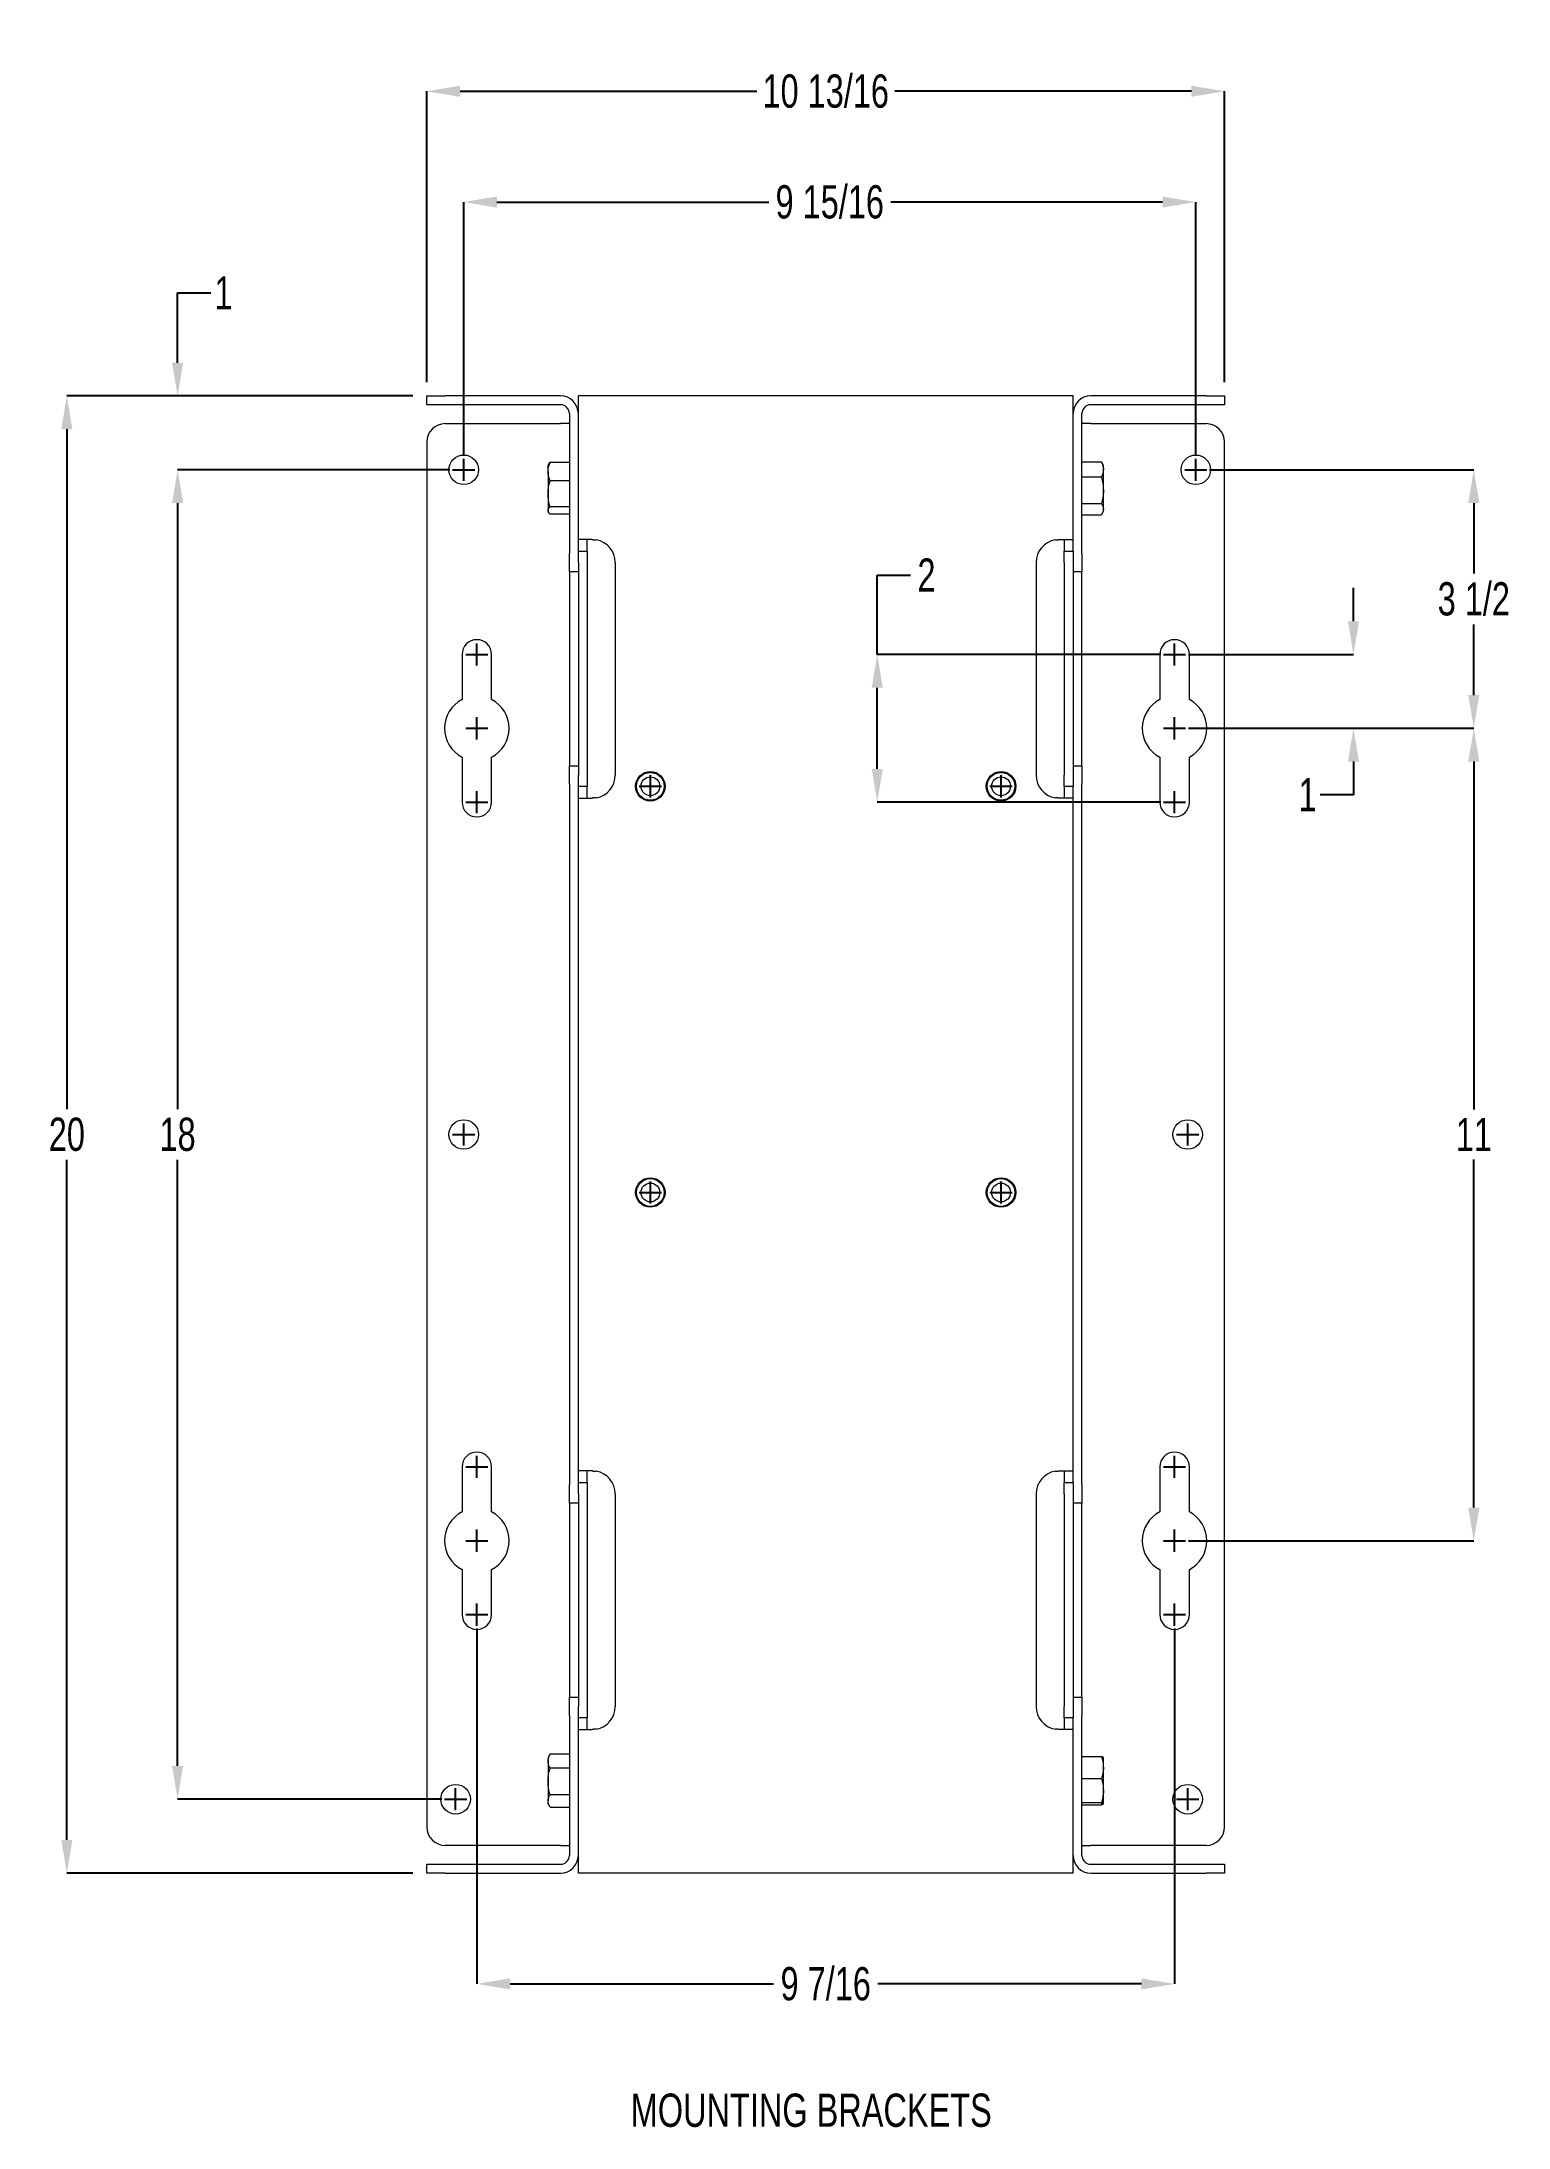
# Model space of a CAD drawing. Header units: inches. Extents: x 26.34 to 32.96, y 8.03 to 17.45.
import ezdxf

# ---------------------------------------------------------------- set-up
doc = ezdxf.new("R2010")
doc.units = ezdxf.units.IN
doc.header["$MEASUREMENT"] = 0
doc.header["$PDSIZE"] = -1
doc.layers.add('DIM', color=1, linetype='Continuous')
doc.styles.add('SLDTEXTSTYLE0', font='ARIAL.TTF', dxfattribs={"width": 0.7})
doc.dimstyles.new('SLDDIMSTYLE0', dxfattribs={"dimtxt": 0.15, "dimasz": 0.15, "dimexe": 0, "dimexo": 0.0625, "dimgap": 0.0375, "dimtad": 0, "dimtih": 1, "dimtoh": 1, "dimdec": 0, "dimlfac": 3, "dimrnd": 1e-09, "dimzin": 12, "dimdsep": 46, "dimtxsty": 'SLDTEXTSTYLE0', "dimsah": 1, "dimcen": 0.09, "dimadec": 0, "dimazin": 0, "dimtfac": 1, "dimtdec": 0, "dimtofl": 0, "dimtmove": 0, "dimatfit": 3, "dimfxl": 0, "dimtolj": 1, "dimtzin": 12, "dimarcsym": 0})
doc.dimstyles.new('SLDDIMSTYLE1', dxfattribs={"dimtxt": 0.15, "dimasz": 0.15, "dimexe": 0, "dimexo": 0.0625, "dimgap": 0.0375, "dimtad": 0, "dimtih": 1, "dimtoh": 1, "dimdec": 0, "dimlfac": 3, "dimrnd": 1e-09, "dimzin": 12, "dimdsep": 46, "dimtxsty": 'SLDTEXTSTYLE0', "dimsah": 1, "dimcen": 0.09, "dimadec": 0, "dimazin": 0, "dimtfac": 1, "dimtdec": 0, "dimtofl": 0, "dimtmove": 0, "dimatfit": 3, "dimfxl": 0, "dimtolj": 1, "dimtzin": 12, "dimarcsym": 0})

# ---------------------------------------------------------------- blocks, each defined once
blk = doc.blocks.new('*D12')
at = {"color": 0, "linetype": 'ByBlock', "lineweight": -2}
for p, q in [((28.2457, 15.5762), (28.2457, 16.722)), ((28.3957, 16.722), (29.6224, 16.722)), ((31.4007, 16.722), (30.174, 16.722)), ((31.5507, 15.5762), (31.5507, 16.722))]:
    blk.add_line(p, q, dxfattribs=at)
at = {"color": 0, "linetype": 'ByBlock'}
for points in [[(28.2457, 16.722), (28.3957, 16.697), (28.3957, 16.747)], [(31.5507, 16.722), (31.4007, 16.697), (31.4007, 16.747)]]:
    blk.add_solid(points, dxfattribs=at)
at = {"layer": 'DEFPOINTS', "color": 0, "linetype": 'ByBlock'}
for p in [(28.2457, 15.5137), (31.5507, 15.5137)]:
    blk.add_point(p, dxfattribs=at)
at = {"color": 0, "linetype": 'ByBlock', "insert": (29.8982, 16.722), "char_height": 0.15, "attachment_point": 5, "style": 'SLDTEXTSTYLE0'}
blk.add_mtext('9 15/16', dxfattribs=at)
blk = doc.blocks.new('*D13')
at = {"color": 0, "linetype": 'ByBlock', "lineweight": -2}
for p, q in [((28.1832, 15.5137), (26.954, 15.5137)), ((26.954, 15.3637), (26.954, 12.6277)), ((26.954, 9.6637), (26.954, 12.3996)), ((28.1465, 9.5137), (26.954, 9.5137))]:
    blk.add_line(p, q, dxfattribs=at)
at = {"color": 0, "linetype": 'ByBlock'}
for points in [[(26.954, 15.5137), (26.929, 15.3637), (26.979, 15.3637)], [(26.954, 9.5137), (26.929, 9.6637), (26.979, 9.6637)]]:
    blk.add_solid(points, dxfattribs=at)
at = {"layer": 'DEFPOINTS', "color": 0, "linetype": 'ByBlock'}
for p in [(28.2457, 15.5137), (28.209, 9.5137)]:
    blk.add_point(p, dxfattribs=at)
at = {"color": 0, "linetype": 'ByBlock', "insert": (26.954, 12.5137), "char_height": 0.15, "attachment_point": 5, "style": 'SLDTEXTSTYLE0'}
blk.add_mtext('18', dxfattribs=at)
blk = doc.blocks.new('*D5')
at = {"layer": 'DEFPOINTS', "color": 0}
for p in [(26.9541, 15.847), (28.079, 15.847), (28.2457, 15.5137)]:
    blk.add_point(p, dxfattribs=at)
at = {"layer": 'DIM', "color": 0, "lineweight": -2}
for p, q in [((26.9541, 15.997), (26.9541, 16.3119)), ((26.9541, 16.3119), (27.1041, 16.3119)), ((28.0165, 15.847), (26.9541, 15.847)), ((28.1832, 15.5137), (26.9541, 15.5137)), ((26.9541, 15.3637), (26.9541, 15.2137))]:
    blk.add_line(p, q, dxfattribs=at)
at = {"layer": 'DIM', "color": 0}
for points in [[(26.9291, 15.997), (26.9791, 15.997), (26.9541, 15.847)], [(26.9291, 15.3637), (26.9791, 15.3637), (26.9541, 15.5137)]]:
    blk.add_solid(points, dxfattribs=at)
at = {"layer": 'DIM', "color": 0, "insert": (27.1609, 16.3872), "char_height": 0.15, "attachment_point": 2, "style": 'SLDTEXTSTYLE0'}
blk.add_mtext('\\A1;1', dxfattribs=at)
blk = doc.blocks.new('*D14')
at = {"color": 0, "linetype": 'ByBlock', "lineweight": -2}
for p, q in [((28.0165, 15.847), (26.454, 15.847)), ((26.454, 15.697), (26.454, 12.6277)), ((26.454, 9.3303), (26.454, 12.3996)), ((28.0165, 9.1803), (26.454, 9.1803))]:
    blk.add_line(p, q, dxfattribs=at)
at = {"color": 0, "linetype": 'ByBlock'}
for points in [[(26.454, 15.847), (26.429, 15.697), (26.479, 15.697)], [(26.454, 9.1803), (26.429, 9.3303), (26.479, 9.3303)]]:
    blk.add_solid(points, dxfattribs=at)
at = {"layer": 'DEFPOINTS', "color": 0, "linetype": 'ByBlock'}
for p in [(28.079, 15.847), (28.079, 9.1803)]:
    blk.add_point(p, dxfattribs=at)
at = {"color": 0, "linetype": 'ByBlock', "insert": (26.454, 12.5137), "char_height": 0.15, "attachment_point": 5, "style": 'SLDTEXTSTYLE0'}
blk.add_mtext('20', dxfattribs=at)
blk = doc.blocks.new('*D15')
at = {"color": 0, "linetype": 'ByBlock', "lineweight": -2}
for p, q in [((28.3049, 10.2845), (28.3049, 8.6801)), ((31.4549, 10.2845), (31.4549, 8.6801)), ((28.4549, 8.6801), (29.6449, 8.6801)), ((31.3049, 8.6801), (30.1149, 8.6801))]:
    blk.add_line(p, q, dxfattribs=at)
at = {"color": 0, "linetype": 'ByBlock'}
for points in [[(28.3049, 8.6801), (28.4549, 8.6551), (28.4549, 8.7051)], [(31.4549, 8.6801), (31.3049, 8.6551), (31.3049, 8.7051)]]:
    blk.add_solid(points, dxfattribs=at)
at = {"layer": 'DEFPOINTS', "color": 0, "linetype": 'ByBlock'}
for p in [(28.3049, 10.347), (31.4549, 10.347)]:
    blk.add_point(p, dxfattribs=at)
at = {"color": 0, "linetype": 'ByBlock', "insert": (29.8799, 8.6801), "char_height": 0.15, "attachment_point": 5, "style": 'SLDTEXTSTYLE0'}
blk.add_mtext('9 7/16', dxfattribs=at)
blk = doc.blocks.new('*D16')
at = {"color": 0, "linetype": 'ByBlock', "lineweight": -2}
for p, q in [((31.5174, 14.347), (32.8057, 14.347)), ((32.8057, 14.197), (32.8057, 12.6265)), ((32.8057, 10.8303), (32.8057, 12.4009)), ((31.5174, 10.6803), (32.8057, 10.6803))]:
    blk.add_line(p, q, dxfattribs=at)
at = {"color": 0, "linetype": 'ByBlock'}
for points in [[(32.8057, 14.347), (32.7807, 14.197), (32.8307, 14.197)], [(32.8057, 10.6803), (32.7807, 10.8303), (32.8307, 10.8303)]]:
    blk.add_solid(points, dxfattribs=at)
at = {"layer": 'DEFPOINTS', "color": 0, "linetype": 'ByBlock'}
for p in [(31.4549, 14.347), (31.4549, 10.6803)]:
    blk.add_point(p, dxfattribs=at)
at = {"color": 0, "linetype": 'ByBlock', "insert": (32.8057, 12.5137), "char_height": 0.15, "attachment_point": 5, "style": 'SLDTEXTSTYLE0'}
blk.add_mtext('11', dxfattribs=at)
blk = doc.blocks.new('*D17')
at = {"color": 0, "linetype": 'ByBlock', "lineweight": -2}
for p, q in [((31.6132, 15.5137), (32.8057, 15.5137)), ((32.8057, 15.3637), (32.8057, 15.0454)), ((32.8057, 14.497), (32.8057, 14.8152)), ((31.5174, 14.347), (32.8057, 14.347))]:
    blk.add_line(p, q, dxfattribs=at)
at = {"color": 0, "linetype": 'ByBlock'}
for points in [[(32.8057, 15.5137), (32.7807, 15.3637), (32.8307, 15.3637)], [(32.8057, 14.347), (32.7807, 14.497), (32.8307, 14.497)]]:
    blk.add_solid(points, dxfattribs=at)
at = {"layer": 'DEFPOINTS', "color": 0, "linetype": 'ByBlock'}
for p in [(31.5507, 15.5137), (31.4549, 14.347)]:
    blk.add_point(p, dxfattribs=at)
at = {"color": 0, "linetype": 'ByBlock', "insert": (32.8057, 14.9303), "char_height": 0.15, "attachment_point": 5, "style": 'SLDTEXTSTYLE0'}
blk.add_mtext('3 1/2', dxfattribs=at)
blk = doc.blocks.new('*D18')
at = {"layer": 'DEFPOINTS', "color": 0}
for p in [(31.4549, 14.6803), (30.1126, 14.0137), (31.4549, 14.0137)]:
    blk.add_point(p, dxfattribs=at)
at = {"layer": 'DIM', "color": 0, "lineweight": -2}
for p, q in [((30.1126, 14.6803), (30.1126, 15.0382)), ((30.1126, 15.0382), (30.2626, 15.0382)), ((31.3924, 14.6803), (30.1126, 14.6803)), ((30.1126, 14.1637), (30.1126, 14.5303)), ((31.3924, 14.0137), (30.1126, 14.0137))]:
    blk.add_line(p, q, dxfattribs=at)
at = {"layer": 'DIM', "color": 0}
for points in [[(30.0876, 14.5303), (30.1376, 14.5303), (30.1126, 14.6803)], [(30.0876, 14.1637), (30.1376, 14.1637), (30.1126, 14.0137)]]:
    blk.add_solid(points, dxfattribs=at)
at = {"layer": 'DIM', "color": 0, "insert": (30.3349, 15.1135), "char_height": 0.15, "attachment_point": 2, "style": 'SLDTEXTSTYLE0'}
blk.add_mtext('\\A1;2', dxfattribs=at)
blk = doc.blocks.new('*D19')
at = {"layer": 'DEFPOINTS', "color": 0}
for p in [(31.4549, 14.6803), (32.2625, 14.6803), (31.4549, 14.347)]:
    blk.add_point(p, dxfattribs=at)
at = {"layer": 'DIM', "color": 0, "lineweight": -2}
for p, q in [((32.2625, 14.8303), (32.2625, 14.9803)), ((31.5174, 14.6803), (32.2625, 14.6803)), ((31.5174, 14.347), (32.2625, 14.347)), ((32.2625, 14.197), (32.2625, 14.047)), ((32.2625, 14.047), (32.1125, 14.047))]:
    blk.add_line(p, q, dxfattribs=at)
at = {"layer": 'DIM', "color": 0}
for points in [[(32.2375, 14.8303), (32.2875, 14.8303), (32.2625, 14.6803)], [(32.2375, 14.197), (32.2875, 14.197), (32.2625, 14.347)]]:
    blk.add_solid(points, dxfattribs=at)
at = {"layer": 'DIM', "color": 0, "insert": (32.0557, 14.1223), "char_height": 0.15, "attachment_point": 2, "style": 'SLDTEXTSTYLE0'}
blk.add_mtext('\\A1;1', dxfattribs=at)
blk = doc.blocks.new('*D20')
at = {"color": 0, "linetype": 'ByBlock', "lineweight": -2}
for p, q in [((28.079, 15.9095), (28.079, 17.222)), ((28.229, 17.222), (29.5682, 17.222)), ((31.5307, 17.222), (30.1915, 17.222)), ((31.6807, 15.9095), (31.6807, 17.222))]:
    blk.add_line(p, q, dxfattribs=at)
at = {"color": 0, "linetype": 'ByBlock'}
for points in [[(28.079, 17.222), (28.229, 17.197), (28.229, 17.247)], [(31.6807, 17.222), (31.5307, 17.197), (31.5307, 17.247)]]:
    blk.add_solid(points, dxfattribs=at)
at = {"layer": 'DEFPOINTS', "color": 0, "linetype": 'ByBlock'}
for p in [(28.079, 15.847), (31.6807, 15.847)]:
    blk.add_point(p, dxfattribs=at)
at = {"color": 0, "linetype": 'ByBlock', "insert": (29.8799, 17.222), "char_height": 0.15, "attachment_point": 5, "style": 'SLDTEXTSTYLE0'}
blk.add_mtext('10 13/16', dxfattribs=at)

msp = doc.modelspace()

# ---------------------------------------------------------------- linework, layer by layer
at = {"color": 7, "linetype": 'Continuous', "lineweight": 15}
for p, q in [((28.079043, 15.806994), (28.079043, 15.846994)), ((28.079043, 15.846994), (28.162377, 15.846994)), ((28.68321, 15.846994), (28.162377, 15.846994)), ((28.84321, 15.846994), (28.76321, 15.846994)), ((28.76321, 15.198661), (28.76321, 15.846994)), ((30.916543, 15.846994), (28.84321, 15.846994)), ((30.996543, 15.846994), (30.916543, 15.846994)), ((30.996543, 15.198661), (30.996543, 15.846994)), ((31.597377, 15.846994), (31.076543, 15.846994)), ((31.597377, 15.846994), (31.68071, 15.846994)), ((31.68071, 15.846994), (31.68071, 15.806994)), ((28.162377, 15.806994), (28.079043, 15.806994)), ((28.68321, 15.806994), (28.162377, 15.806994)), ((28.162377, 15.721994), (28.68321, 15.721994)), ((28.717851, 15.721994), (28.68321, 15.721994)), ((28.72321, 15.766994), (28.72321, 15.136161)), ((31.036543, 15.136161), (31.036543, 15.766994)), ((31.076543, 15.721994), (31.041902, 15.721994)), ((31.597377, 15.806994), (31.076543, 15.806994)), ((31.076543, 15.721994), (31.597377, 15.721994)), ((31.68071, 15.806994), (31.597377, 15.806994)), ((28.079043, 15.638661), (28.079043, 9.388661)), ((31.68071, 9.388661), (31.68071, 15.638661)), ((28.62621, 15.505285), (28.62621, 15.534494)), ((28.72321, 15.547047), (28.635514, 15.547047)), ((31.036543, 15.550171), (31.12424, 15.550171)), ((31.133543, 15.51577), (31.133543, 15.534494)), ((28.62621, 15.505285), (28.62621, 15.405165)), ((28.72321, 15.463524), (28.635514, 15.463524)), ((31.036543, 15.48137), (31.12424, 15.48137)), ((31.133543, 15.421448), (31.133543, 15.51577)), ((28.62621, 15.405165), (28.62621, 15.330207)), ((28.72321, 15.346805), (28.635514, 15.346805)), ((31.036543, 15.361526), (31.12424, 15.361526)), ((31.133543, 15.336005), (31.133543, 15.421448)), ((28.62621, 15.330207), (28.62621, 15.326161)), ((28.72321, 15.313608), (28.635514, 15.313608)), ((31.036543, 15.310484), (31.12424, 15.310484)), ((31.133543, 15.326161), (31.133543, 15.336005)), ((28.825877, 15.198661), (28.76321, 15.198661)), ((28.76321, 15.146661), (28.76321, 15.198661)), ((28.80321, 15.146661), (28.80321, 15.198661)), ((30.933877, 15.198661), (30.996543, 15.198661)), ((30.956543, 15.198661), (30.956543, 15.146661)), ((30.996543, 15.146661), (30.996543, 15.198661)), ((28.72321, 15.052827), (28.72321, 15.136161)), ((28.76321, 15.146661), (28.80321, 15.146661)), ((28.76321, 15.094661), (28.76321, 15.146661)), ((28.76321, 15.094661), (28.76321, 14.135994)), ((28.80321, 15.146661), (28.80321, 15.094661)), ((28.80321, 15.094661), (28.80321, 14.135994)), ((28.929877, 15.094661), (28.929877, 14.135994)), ((30.829877, 15.094661), (30.829877, 14.135994)), ((30.956543, 15.146661), (30.996543, 15.146661)), ((30.956543, 15.094661), (30.956543, 15.146661)), ((30.956543, 15.094661), (30.956543, 14.135994)), ((30.996543, 15.146661), (30.996543, 15.094661)), ((30.996543, 15.094661), (30.996543, 14.135994)), ((31.036543, 15.136161), (31.036543, 15.052827)), ((28.76321, 15.052827), (28.72321, 15.052827)), ((28.72321, 15.052827), (28.72321, 14.177827)), ((31.036543, 15.052827), (30.996543, 15.052827)), ((31.036543, 14.177827), (31.036543, 15.052827)), ((28.23821, 14.680327), (28.23821, 14.476697)), ((28.371543, 14.476697), (28.371543, 14.680327)), ((31.38821, 14.680327), (31.38821, 14.476697)), ((31.521543, 14.476697), (31.521543, 14.680327)), ((28.23821, 14.217291), (28.23821, 14.013661)), ((28.371543, 14.013661), (28.371543, 14.217291)), ((31.38821, 14.217291), (31.38821, 14.013661)), ((31.521543, 14.013661), (31.521543, 14.217291)), ((28.72321, 14.177827), (28.76321, 14.177827)), ((28.72321, 14.094494), (28.72321, 14.177827)), ((28.76321, 14.083994), (28.76321, 14.135994)), ((28.80321, 14.135994), (28.80321, 14.083994)), ((30.956543, 14.083994), (30.956543, 14.135994)), ((30.996543, 14.177827), (31.036543, 14.177827)), ((30.996543, 14.135994), (30.996543, 14.083994)), ((31.036543, 14.177827), (31.036543, 14.094494)), ((28.72321, 14.094494), (28.72321, 10.932827)), ((28.80321, 14.083994), (28.76321, 14.083994)), ((28.76321, 14.031994), (28.76321, 14.083994)), ((28.76321, 14.031994), (28.825877, 14.031994)), ((28.76321, 10.995327), (28.76321, 14.031994)), ((28.80321, 14.031994), (28.80321, 14.083994)), ((30.996543, 14.031994), (30.933877, 14.031994)), ((30.996543, 14.083994), (30.956543, 14.083994)), ((30.956543, 14.083994), (30.956543, 14.031994)), ((30.996543, 14.031994), (30.996543, 14.083994)), ((30.996543, 10.995327), (30.996543, 14.031994)), ((31.036543, 10.932827), (31.036543, 14.094494)), ((28.23821, 11.013661), (28.23821, 10.81003)), ((28.371543, 10.81003), (28.371543, 11.013661)), ((31.38821, 11.013661), (31.38821, 10.81003)), ((31.521543, 10.81003), (31.521543, 11.013661)), ((28.72321, 10.849494), (28.72321, 10.932827)), ((28.825877, 10.995327), (28.76321, 10.995327)), ((28.76321, 10.943327), (28.76321, 10.995327)), ((28.76321, 10.943327), (28.80321, 10.943327)), ((28.76321, 10.891327), (28.76321, 10.943327)), ((28.80321, 10.943327), (28.80321, 10.995327)), ((28.80321, 10.943327), (28.80321, 10.891327)), ((30.933877, 10.995327), (30.996543, 10.995327)), ((30.956543, 10.995327), (30.956543, 10.943327)), ((30.956543, 10.943327), (30.996543, 10.943327)), ((30.956543, 10.891327), (30.956543, 10.943327)), ((30.996543, 10.943327), (30.996543, 10.995327)), ((30.996543, 10.943327), (30.996543, 10.891327)), ((31.036543, 10.932827), (31.036543, 10.849494)), ((28.76321, 10.849494), (28.72321, 10.849494)), ((28.72321, 10.849494), (28.72321, 9.974494)), ((28.76321, 10.891327), (28.76321, 9.93266)), ((28.80321, 10.891327), (28.80321, 9.93266)), ((28.929877, 10.891327), (28.929877, 9.93266)), ((30.829877, 10.891327), (30.829877, 9.93266)), ((30.956543, 10.891327), (30.956543, 9.93266)), ((30.996543, 10.891327), (30.996543, 9.93266)), ((31.036543, 10.849494), (30.996543, 10.849494)), ((31.036543, 9.974494), (31.036543, 10.849494)), ((28.23821, 10.550624), (28.23821, 10.346994)), ((28.371543, 10.346994), (28.371543, 10.550624)), ((31.38821, 10.550624), (31.38821, 10.346994)), ((31.521543, 10.346994), (31.521543, 10.550624)), ((28.72321, 9.974494), (28.76321, 9.974494)), ((28.72321, 9.891161), (28.72321, 9.974494)), ((28.72321, 9.891161), (28.72321, 9.260327)), ((28.76321, 9.880661), (28.76321, 9.93266)), ((28.80321, 9.93266), (28.80321, 9.880661)), ((30.956543, 9.880661), (30.956543, 9.93266)), ((30.996543, 9.974494), (31.036543, 9.974494)), ((30.996543, 9.93266), (30.996543, 9.880661)), ((31.036543, 9.974494), (31.036543, 9.891161)), ((31.036543, 9.260327), (31.036543, 9.891161)), ((28.80321, 9.880661), (28.76321, 9.880661)), ((28.76321, 9.828661), (28.76321, 9.880661)), ((28.76321, 9.828661), (28.825877, 9.828661)), ((28.76321, 9.180327), (28.76321, 9.828661)), ((28.80321, 9.828661), (28.80321, 9.880661)), ((30.996543, 9.828661), (30.933877, 9.828661)), ((30.996543, 9.880661), (30.956543, 9.880661)), ((30.956543, 9.880661), (30.956543, 9.828661)), ((30.996543, 9.828661), (30.996543, 9.880661)), ((30.996543, 9.180327), (30.996543, 9.828661)), ((28.62621, 9.701161), (28.62621, 9.685561)), ((28.72321, 9.717218), (28.635514, 9.717218)), ((31.036543, 9.706163), (31.12424, 9.706163)), ((31.133543, 9.657006), (31.133543, 9.701075)), ((28.62621, 9.685561), (28.62621, 9.593792)), ((28.72321, 9.653904), (28.635514, 9.653904)), ((31.036543, 9.607849), (31.12424, 9.607849)), ((31.133543, 9.553265), (31.133543, 9.657006)), ((28.62621, 9.593792), (28.62621, 9.505224)), ((28.72321, 9.53368), (28.635514, 9.53368)), ((31.133543, 9.493252), (31.133543, 9.553265)), ((28.62621, 9.492827), (28.62621, 9.505224)), ((28.72321, 9.476769), (28.635514, 9.476769)), ((31.036543, 9.49868), (31.12424, 9.49868)), ((31.036543, 9.487825), (31.12424, 9.487825)), ((28.68321, 9.305327), (28.162377, 9.305327)), ((28.68321, 9.305327), (28.717851, 9.305327)), ((31.041902, 9.305327), (31.076543, 9.305327)), ((31.597377, 9.305327), (31.076543, 9.305327)), ((28.079043, 9.180327), (28.079043, 9.220327)), ((28.079043, 9.220327), (28.162377, 9.220327)), ((28.162377, 9.180327), (28.079043, 9.180327)), ((28.162377, 9.220327), (28.68321, 9.220327)), ((28.162377, 9.180327), (28.68321, 9.180327)), ((28.84321, 9.180327), (28.76321, 9.180327)), ((30.916543, 9.180327), (28.84321, 9.180327)), ((30.996543, 9.180327), (30.916543, 9.180327)), ((31.076543, 9.220327), (31.597377, 9.220327)), ((31.076543, 9.180327), (31.597377, 9.180327)), ((31.597377, 9.220327), (31.68071, 9.220327)), ((31.68071, 9.180327), (31.597377, 9.180327)), ((31.68071, 9.220327), (31.68071, 9.180327))]:
    msp.add_line(p, q, dxfattribs=at)
for centre, radius in [((28.24571, 15.513661), 0.066667), ((31.55071, 15.513661), 0.066667), ((29.08821, 14.085327), 0.066667), ((29.08821, 14.085327), 0.0625), ((29.08821, 14.085327), 0.0425), ((30.671543, 14.085327), 0.066667), ((30.671543, 14.085327), 0.0625), ((30.671543, 14.085327), 0.0425), ((28.24571, 12.513661), 0.066667), ((31.514043, 12.513661), 0.066667), ((29.08821, 12.251994), 0.066667), ((29.08821, 12.251994), 0.0625), ((29.08821, 12.251994), 0.0425), ((30.671543, 12.251994), 0.066667), ((30.671543, 12.251994), 0.0625), ((30.671543, 12.251994), 0.0425), ((28.209043, 9.513661), 0.066667), ((31.514043, 9.513661), 0.066667)]:
    msp.add_circle(centre, radius, dxfattribs=at)
for centre, radius, start, end in [((28.68321, 15.766994), 0.08, 0, 90), ((31.076543, 15.766994), 0.08, 90, 180), ((28.162377, 15.638661), 0.083333, 90, 180), ((28.68321, 15.766994), 0.04, 0, 90), ((31.076543, 15.766994), 0.04, 90, 180), ((31.597377, 15.638661), 0.083333, 0, 90), ((28.825877, 15.094661), 0.104, 0, 80.4059318), ((30.933877, 15.094661), 0.104, 99.5940682, 180), ((28.304877, 14.680327), 0.066667, 0, 180), ((31.454877, 14.680327), 0.066667, 0, 180), ((28.304877, 14.346994), 0.145833, 117.2028944, 242.7971056), ((28.304877, 14.346994), 0.145833, 297.2028944, 62.7971056), ((31.454877, 14.346994), 0.145833, 117.2028944, 242.7971056), ((31.454877, 14.346994), 0.145833, 297.2028944, 62.7971056), ((28.825877, 14.135994), 0.104, 279.5940682, 0), ((30.933877, 14.135994), 0.104, 180, 260.4059318), ((28.304877, 14.013661), 0.066667, 180, 0), ((31.454877, 14.013661), 0.066667, 180, 0), ((28.304877, 11.013661), 0.066667, 0, 180), ((31.454877, 11.013661), 0.066667, 0, 180), ((28.825877, 10.891327), 0.104, 0, 80.4059318), ((30.933877, 10.891327), 0.104, 99.5940682, 180), ((28.304877, 10.680327), 0.145833, 117.2028944, 242.7971056), ((28.304877, 10.680327), 0.145833, 297.2028944, 62.7971056), ((31.454877, 10.680327), 0.145833, 117.2028944, 242.7971056), ((31.454877, 10.680327), 0.145833, 297.2028944, 62.7971056), ((28.304877, 10.346994), 0.066667, 180, 0), ((31.454877, 10.346994), 0.066667, 180, 0), ((28.825877, 9.932661), 0.104, 279.5940682, 0), ((30.933877, 9.932661), 0.104, 180, 260.4059318), ((28.162377, 9.388661), 0.083333, 180, 270), ((31.597377, 9.388661), 0.083333, 270, 0), ((28.68321, 9.260327), 0.04, 270, 0), ((28.68321, 9.260327), 0.08, 270, 0), ((31.076543, 9.260327), 0.08, 180, 270), ((31.076543, 9.260327), 0.04, 180, 270)]:
    msp.add_arc(centre, radius, start, end, dxfattribs=at)
for points, knots in [([(28.72321, 15.741994), (28.723213, 15.739751), (28.723219, 15.735263), (28.723082, 15.7293), (28.722306, 15.724882), (28.720625, 15.722374), (28.718745, 15.722117), (28.717851, 15.721994)], [0, 0, 0, 0, 0.20831864, 0.41669588, 0.62278805, 0.82049891, 1, 1, 1, 1]), ([(31.041902, 15.721994), (31.040883, 15.722157), (31.038841, 15.722483), (31.037277, 15.725443), (31.036639, 15.730028), (31.036537, 15.735731), (31.036541, 15.739931), (31.036543, 15.741994)], [0, 0, 0, 0, 0.20686037, 0.41437912, 0.6096814, 0.80828502, 1, 1, 1, 1]), ([(28.62621, 15.505285), (28.626321, 15.508684), (28.62678, 15.522816), (28.631744, 15.536587), (28.635514, 15.547047)], [0, 0, 0, 0, 0.24051561, 1, 1, 1, 1]), ([(28.635514, 15.547047), (28.632574, 15.544365), (28.62956, 15.541617), (28.628721, 15.538774), (28.6287, 15.538704)], [0, 0, 0, 0, 0.97535278, 1, 1, 1, 1]), ([(31.12424, 15.550171), (31.128009, 15.541555), (31.132973, 15.530211), (31.133433, 15.51857), (31.133543, 15.51577)], [0, 0, 0, 0, 0.7594832, 1, 1, 1, 1]), ([(28.635514, 15.463524), (28.634324, 15.466545), (28.631059, 15.474833), (28.627151, 15.48875), (28.626525, 15.49975), (28.62621, 15.505285)], [0, 0, 0, 0, 0.22171863, 0.60834017, 1, 1, 1, 1]), ([(28.62621, 15.405165), (28.626221, 15.406548), (28.626305, 15.417023), (28.628337, 15.436775), (28.633107, 15.454553), (28.635514, 15.463524)], [0, 0, 0, 0, 0.07008519, 0.53078199, 1, 1, 1, 1]), ([(31.133543, 15.51577), (31.133236, 15.511273), (31.132618, 15.502212), (31.128723, 15.490745), (31.12543, 15.483858), (31.12424, 15.48137)], [0, 0, 0, 0, 0.38629373, 0.77828249, 1, 1, 1, 1]), ([(31.12424, 15.48137), (31.12684, 15.471638), (31.132088, 15.451996), (31.133055, 15.431692), (31.133543, 15.421448)], [0, 0, 0, 0, 0.49545794, 1, 1, 1, 1]), ([(28.635514, 15.346805), (28.632913, 15.356283), (28.627665, 15.375412), (28.626698, 15.395187), (28.62621, 15.405165)], [0, 0, 0, 0, 0.49545798, 1, 1, 1, 1]), ([(28.62621, 15.330207), (28.626221, 15.3306), (28.626305, 15.333579), (28.628337, 15.339197), (28.633107, 15.344254), (28.635514, 15.346805)], [0, 0, 0, 0, 0.07008521, 0.53078194, 1, 1, 1, 1]), ([(31.133543, 15.421448), (31.133532, 15.420028), (31.133448, 15.409272), (31.131416, 15.388992), (31.126646, 15.370737), (31.12424, 15.361526)], [0, 0, 0, 0, 0.07008606, 0.53078263, 1, 1, 1, 1]), ([(31.12424, 15.361526), (31.12684, 15.357381), (31.132088, 15.349016), (31.133055, 15.340368), (31.133543, 15.336005)], [0, 0, 0, 0, 0.49545773, 1, 1, 1, 1]), ([(28.635514, 15.313608), (28.632913, 15.316304), (28.627665, 15.321744), (28.626698, 15.327369), (28.62621, 15.330207)], [0, 0, 0, 0, 0.49545823, 1, 1, 1, 1]), ([(31.133543, 15.336005), (31.133532, 15.3354), (31.133448, 15.330819), (31.131416, 15.322182), (31.126646, 15.314407), (31.12424, 15.310484)], [0, 0, 0, 0, 0.070086027, 0.530782387, 1, 1, 1, 1]), ([(28.62621, 9.685561), (28.626517, 9.6897), (28.627135, 9.698038), (28.63103, 9.70859), (28.634324, 9.714928), (28.635514, 9.717218)], [0, 0, 0, 0, 0.38629307, 0.77828277, 1, 1, 1, 1]), ([(31.12424, 9.706163), (31.12684, 9.69818), (31.132088, 9.682067), (31.133055, 9.66541), (31.133543, 9.657006)], [0, 0, 0, 0, 0.49545984, 1, 1, 1, 1]), ([(31.133543, 9.700735), (31.133236, 9.701445), (31.132618, 9.702874), (31.128723, 9.704684), (31.12543, 9.705771), (31.12424, 9.706163)], [0, 0, 0, 0, 0.386293397, 0.778282623, 1, 1, 1, 1]), ([(28.635514, 9.653904), (28.631744, 9.661832), (28.62678, 9.672272), (28.626321, 9.682985), (28.62621, 9.685561)], [0, 0, 0, 0, 0.7594821, 1, 1, 1, 1]), ([(28.62621, 9.593792), (28.626221, 9.595216), (28.626305, 9.606007), (28.628337, 9.626351), (28.633107, 9.644664), (28.635514, 9.653904)], [0, 0, 0, 0, 0.070085, 0.53078144, 1, 1, 1, 1]), ([(31.133543, 9.657006), (31.133532, 9.655841), (31.133448, 9.647017), (31.131416, 9.630381), (31.126646, 9.615405), (31.12424, 9.607849)], [0, 0, 0, 0, 0.07008343, 0.53078078, 1, 1, 1, 1]), ([(31.12424, 9.607849), (31.12684, 9.598985), (31.132088, 9.581092), (31.133055, 9.562597), (31.133543, 9.553265)], [0, 0, 0, 0, 0.49545564, 1, 1, 1, 1]), ([(28.635514, 9.53368), (28.632913, 9.543442), (28.627665, 9.563146), (28.626698, 9.583515), (28.62621, 9.593792)], [0, 0, 0, 0, 0.49545468, 1, 1, 1, 1]), ([(28.62621, 9.505224), (28.626221, 9.505899), (28.626305, 9.511007), (28.628337, 9.520637), (28.633107, 9.529306), (28.635514, 9.53368)], [0, 0, 0, 0, 0.07008614, 0.53078177, 1, 1, 1, 1]), ([(31.133543, 9.553265), (31.133532, 9.551971), (31.133448, 9.542173), (31.131416, 9.523699), (31.126646, 9.507071), (31.12424, 9.49868)], [0, 0, 0, 0, 0.07008498, 0.53078308, 1, 1, 1, 1]), ([(31.12424, 9.487825), (31.12684, 9.495808), (31.132088, 9.511921), (31.133055, 9.528578), (31.133543, 9.536981)], [0, 0, 0, 0, 0.49545726, 1, 1, 1, 1]), ([(28.634554, 9.478751), (28.632347, 9.482717), (28.627519, 9.491391), (28.62667, 9.500358), (28.62621, 9.505224)], [0, 0, 0, 0, 0.457238158, 1, 1, 1, 1]), ([(31.12424, 9.49868), (31.12543, 9.498287), (31.128695, 9.49721), (31.132602, 9.495402), (31.133228, 9.493972), (31.133543, 9.493252)], [0, 0, 0, 0, 0.22171788, 0.608339765, 1, 1, 1, 1]), ([(31.133543, 9.493252), (31.133433, 9.492811), (31.132973, 9.490974), (31.128009, 9.489184), (31.12424, 9.487825)], [0, 0, 0, 0, 0.2405156, 1, 1, 1, 1]), ([(28.717851, 9.305327), (28.71887, 9.305165), (28.720912, 9.304838), (28.722476, 9.301878), (28.723115, 9.297294), (28.723216, 9.291591), (28.723212, 9.28739), (28.72321, 9.285327)], [0, 0, 0, 0, 0.20686205, 0.41438303, 0.60968657, 0.80829154, 1, 1, 1, 1]), ([(31.036543, 9.285327), (31.03654, 9.287571), (31.036535, 9.292058), (31.036672, 9.298021), (31.037447, 9.302439), (31.039129, 9.304947), (31.041008, 9.305205), (31.041902, 9.305327)], [0, 0, 0, 0, 0.2083083, 0.41669241, 0.6227832, 0.82049814, 1, 1, 1, 1])]:
    msp.add_open_spline(points, degree=3, knots=knots, dxfattribs=at)
for points in [[(28.628656, 15.53873), (28.62621, 15.534494)], [(31.126872, 15.545368), (31.12424, 15.550171)], [(31.133543, 15.534494), (31.127167, 15.545538)], [(28.62621, 15.326161), (28.628656, 15.321925)], [(31.127167, 15.315117), (31.133543, 15.326161)], [(28.825877, 15.198661), (28.84321, 15.197206)], [(30.916543, 15.197206), (30.933877, 15.198661)], [(28.84321, 14.033449), (28.825877, 14.031994)], [(30.933877, 14.031994), (30.916543, 14.033449)], [(28.825877, 10.995327), (28.84321, 10.993873)], [(30.916543, 10.993873), (30.933877, 10.995327)], [(28.84321, 9.830115), (28.825877, 9.828661)], [(30.933877, 9.828661), (30.916543, 9.830115)], [(28.634391, 9.715331), (28.62621, 9.701161)], [(28.635514, 9.717218), (28.634554, 9.715237)], [(31.133543, 9.701161), (31.133297, 9.701587)], [(28.62621, 9.492827), (28.634391, 9.478657)], [(31.133297, 9.4924), (31.133543, 9.492827)]]:
    msp.add_open_spline(points, degree=1, dxfattribs=at)
at = {"layer": 'DIM'}
for p, q in [((28.24571, 15.463661), (28.24571, 15.563661)), ((31.55071, 15.463661), (31.55071, 15.563661)), ((28.19571, 15.513661), (28.29571, 15.513661)), ((31.50071, 15.513661), (31.60071, 15.513661)), ((28.304877, 14.630327), (28.304877, 14.730327)), ((31.454877, 14.630327), (31.454877, 14.730327)), ((28.254877, 14.680327), (28.354877, 14.680327)), ((31.404877, 14.680327), (31.504877, 14.680327)), ((28.254877, 14.346994), (28.354877, 14.346994)), ((28.304877, 14.296994), (28.304877, 14.396994)), ((31.404877, 14.346994), (31.504877, 14.346994)), ((31.454877, 14.296994), (31.454877, 14.396994)), ((29.08821, 14.035327), (29.08821, 14.135327)), ((30.671543, 14.035327), (30.671543, 14.135327)), ((28.304877, 13.963661), (28.304877, 14.063661)), ((29.03821, 14.085327), (29.13821, 14.085327)), ((30.621543, 14.085327), (30.721543, 14.085327)), ((31.454877, 13.963661), (31.454877, 14.063661)), ((28.254877, 14.013661), (28.354877, 14.013661)), ((31.404877, 14.013661), (31.504877, 14.013661)), ((28.24571, 12.463661), (28.24571, 12.563661)), ((31.514043, 12.463661), (31.514043, 12.563661)), ((28.19571, 12.513661), (28.29571, 12.513661)), ((31.464043, 12.513661), (31.564043, 12.513661)), ((29.03821, 12.251994), (29.13821, 12.251994)), ((29.08821, 12.201994), (29.08821, 12.301994)), ((30.621543, 12.251994), (30.721543, 12.251994)), ((30.671543, 12.201994), (30.671543, 12.301994)), ((28.254877, 11.013661), (28.354877, 11.013661)), ((28.304877, 10.963661), (28.304877, 11.063661)), ((31.404877, 11.013661), (31.504877, 11.013661)), ((31.454877, 10.963661), (31.454877, 11.063661)), ((28.254877, 10.680327), (28.354877, 10.680327)), ((28.304877, 10.630327), (28.304877, 10.730327)), ((31.404877, 10.680327), (31.504877, 10.680327)), ((31.454877, 10.630327), (31.454877, 10.730327)), ((28.304877, 10.296994), (28.304877, 10.396994)), ((31.454877, 10.296994), (31.454877, 10.396994)), ((28.254877, 10.346994), (28.354877, 10.346994)), ((31.404877, 10.346994), (31.504877, 10.346994)), ((28.159043, 9.513661), (28.259043, 9.513661)), ((28.209043, 9.463661), (28.209043, 9.563661)), ((31.464043, 9.513661), (31.564043, 9.513661)), ((31.514043, 9.463661), (31.514043, 9.563661))]:
    msp.add_line(p, q, dxfattribs=at)

# ---------------------------------------------------------------- texts
at = {"layer": 'DIM', "insert": (28.999764, 8.185231), "char_height": 0.15, "attachment_point": 1, "style": 'SLDTEXTSTYLE0'}
msp.add_mtext('MOUNTING BRACKETS', dxfattribs=at)

# ---------------------------------------------------------------- dimensions: what is measured, and where the dimension line sits
at = {"layer": 'DIM'}
for base, p1, p2, angle, picture, middle in [((31.68071, 17.221994), (28.079043, 15.846994), (31.68071, 15.846994), 0, '*D20', (29.879877, 17.221994)), ((31.55071, 16.721994), (28.24571, 15.513661), (31.55071, 15.513661), 0, '*D12', (29.89821, 16.721994)), ((26.454043, 9.180327), (28.079043, 15.846994), (28.079043, 9.180327), 90, '*D14', (26.454043, 12.513661)), ((26.954043, 9.513661), (28.24571, 15.513661), (28.209043, 9.513661), 90, '*D13', (26.954043, 12.513661)), ((32.80571, 14.346994), (31.55071, 15.513661), (31.454877, 14.346994), 90, '*D17', (32.80571, 14.930327)), ((32.80571, 10.680327), (31.454877, 14.346994), (31.454877, 10.680327), 90, '*D16', (32.80571, 12.513661)), ((31.454877, 8.680076), (28.304877, 10.346994), (31.454877, 10.346994), 0, '*D15', (29.879877, 8.680076))]:
    dim = msp.add_linear_dim(base=base, p1=p1, p2=p2, angle=angle, dimstyle='SLDDIMSTYLE0', override={"dimdec": 4, "dimlunit": 5, "dimfrac": 2}, dxfattribs=at)
    dim.commit()
    dim.dimension.update_dxf_attribs({"geometry": picture, "text_midpoint": middle})
dim = msp.add_linear_dim(base=(26.954102, 15.846994), p1=(28.24571, 15.513661), p2=(28.079043, 15.846994), angle=90, dimstyle='SLDDIMSTYLE1', dxfattribs=at)
dim.commit()
dim.dimension.update_dxf_attribs({"geometry": '*D5', "text_midpoint": (27.160941, 16.311899), "dimtype": 160})
for base, p1, p2, picture, middle in [((30.112626, 14.013661), (31.454877, 14.680327), (31.454877, 14.013661), '*D18', (30.334899, 15.038156)), ((32.262548, 14.680327), (31.454877, 14.346994), (31.454877, 14.680327), '*D19', (32.05571, 14.046994))]:
    dim = msp.add_linear_dim(base=base, p1=p1, p2=p2, angle=90, dimstyle='SLDDIMSTYLE1', override={"dimdec": 4, "dimlunit": 5, "dimfrac": 2}, dxfattribs=at)
    dim.commit()
    dim.dimension.update_dxf_attribs({"geometry": picture, "text_midpoint": middle, "dimtype": 160})

doc.saveas('drawing.dxf')
